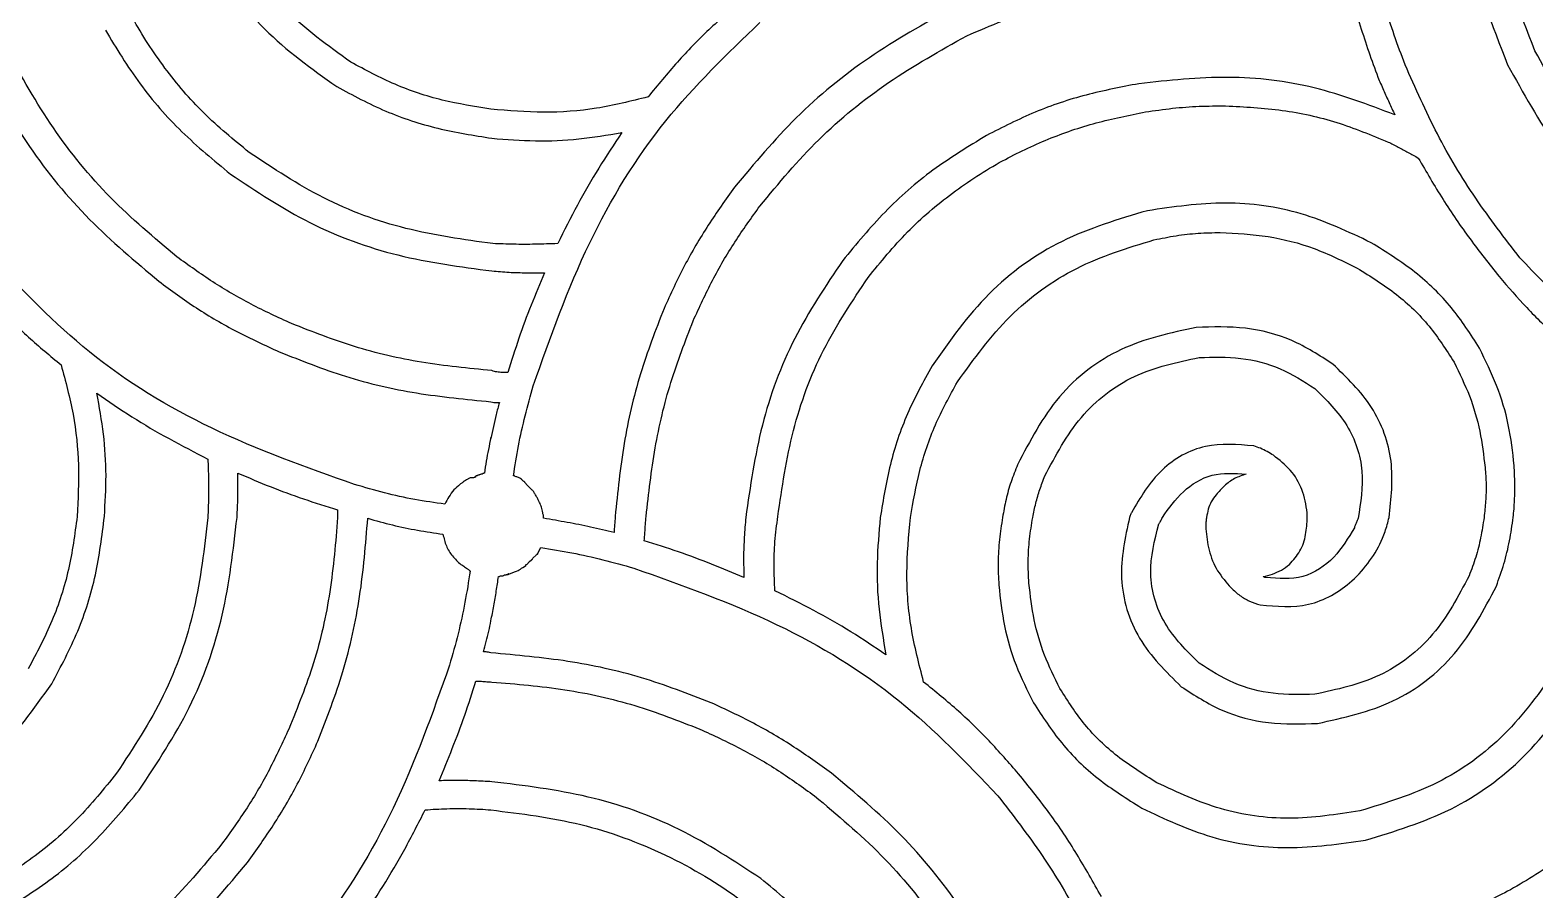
# Model space of a CAD drawing. Extents: x 0 to 371, y 0 to 260.
# Drawn here: x 301.25 to 343.59, y 184.28 to 208.47 of the extents above; entities that cross this region are included whole.
import ezdxf

# ---------------------------------------------------------------- set-up
doc = ezdxf.new("R2010")
doc.units = 0
doc.layers.add('Layer_1', color=7, linetype='CONTINUOUS')

msp = doc.modelspace()

# ---------------------------------------------------------------- linework, layer by layer
at = {"layer": 'Layer_1', "color": 7}
for points in [[(334.885502, 206.334899)], [(334.736145, 202.771808)], [(307.101659, 196.003229)], [(310.753121, 194.733539)], [(314.705864, 193.164642)], [(313.795829, 190.156041)], [(313.293015, 186.57073)]]:
    msp.add_lwpolyline(points, close=True, dxfattribs=at)
for points in [[(314.219057, 196.982497), (314.219057, 197.008852)], [(313.716243, 195.870938), (313.68989, 195.870938), (313.663538, 195.870938), (313.637185, 195.870938)], [(313.769477, 195.897293), (313.795829, 195.897293)], [(313.875416, 195.950519), (313.848534, 195.950519)], [(314.880515, 195.924164), (314.854163, 195.924164)], [(315.383329, 195.527289), (315.251038, 195.659581), (315.171451, 195.738646)], [(309.906666, 194.971251), (309.906666, 194.759894)], [(315.700618, 194.733539), (315.700618, 194.786249)], [(337.185102, 194.759894), (337.185102, 194.892186)], [(315.541974, 193.754271), (315.62156, 193.912918), (315.62156, 193.912918)], [(315.224685, 193.436977), (315.303743, 193.516043), (315.356977, 193.569269)], [(315.409682, 193.621979), (315.489269, 193.701561)], [(314.430935, 193.092813), (314.457288, 193.092813)]]:
    msp.add_lwpolyline(points, dxfattribs=at)
for points, knots in [([(341.629784, 218.466457), (341.45464, 217.203924), (341.105557, 214.687539), (341.481379, 210.9114), (342.38169, 208.608463), (342.820409, 207.486249)], [0, 0, 0, 0, 3.817522, 7.608798, 11.212198, 11.212198, 11.212198, 11.212198]), ([(343.587807, 207.883124), (343.15978, 208.985812), (342.278472, 211.256248), (341.958277, 214.986343), (342.356261, 217.462864), (342.555826, 218.704685)], [0, 0, 0, 0, 3.536436, 7.281531, 11.048228, 11.048228, 11.048228, 11.048228]), ([(310.276659, 207.56583), (309.634298, 208.024859), (308.362418, 208.933739), (306.961778, 210.867533), (306.508647, 212.351506), (306.281557, 213.095209)], [0, 0, 0, 0, 2.359034, 4.670901, 6.993496, 6.993496, 6.993496, 6.993496]), ([(307.419477, 205.025418), (306.980909, 205.382893), (306.110174, 206.092625), (305.017065, 207.380293), (304.149662, 208.717432), (303.504336, 210.083487), (303.04189, 211.433404), (302.855909, 212.364877), (302.762916, 212.830626)], [0, 0, 0, 0, 1.694336, 3.363943, 5.041933, 6.462935, 7.88643, 9.310004, 9.310004, 9.310004, 9.310004]), ([(305.514159, 212.936562), (305.756229, 212.119445), (306.238568, 210.491281), (307.778584, 208.374606), (309.173296, 207.380874), (309.879784, 206.877501)], [0, 0, 0, 0, 2.544261, 5.069616, 7.661989, 7.661989, 7.661989, 7.661989]), ([(339.936874, 207.486249), (339.731104, 208.04073), (339.311591, 209.171171), (338.892924, 210.974899), (338.743152, 212.221066), (338.666662, 212.857497)], [0, 0, 0, 0, 1.773057, 3.614801, 5.537177, 5.537177, 5.537177, 5.537177]), ([(327.606868, 208.306354), (328.277488, 208.593397), (329.652149, 209.181787), (331.89635, 209.6652), (333.446038, 209.750058), (334.231796, 209.793085)], [0, 0, 0, 0, 2.184859, 4.478604, 6.837891, 6.837891, 6.837891, 6.837891]), ([(321.283749, 209.311977), (320.968849, 209.03761), (320.334253, 208.484696), (319.450064, 207.572816), (318.909224, 206.916033), (318.637916, 206.586562)], [0, 0, 0, 0, 1.252638, 2.524357, 3.804463, 3.804463, 3.804463, 3.804463]), ([(338.454784, 209.338332), (338.526684, 209.087288), (338.668907, 208.590702), (338.909358, 207.858896), (339.082978, 207.380449), (339.169477, 207.142084)], [0, 0, 0, 0, 0.78336, 1.549546, 2.31025, 2.31025, 2.31025, 2.31025]), ([(327.18364, 209.073749), (326.396099, 208.634769), (324.832794, 207.763375), (322.760961, 206.065142), (321.631354, 204.715253), (321.071871, 204.046666)], [0, 0, 0, 0, 2.70185, 5.363292, 7.975068, 7.975068, 7.975068, 7.975068]), ([(303.37114, 208.465001), (303.682479, 207.952443), (304.304041, 206.929161), (305.497592, 205.566927), (306.424281, 204.80191), (306.89031, 204.417186)], [0, 0, 0, 0, 1.796895, 3.587358, 5.398689, 5.398689, 5.398689, 5.398689]), ([(315.409682, 198.464061), (315.891453, 199.822876), (316.824093, 202.453345), (318.965513, 205.966937), (320.863164, 207.790187), (321.786034, 208.676874)], [0, 0, 0, 0, 4.320331, 8.363528, 12.191411, 12.191411, 12.191411, 12.191411]), ([(321.786034, 203.517499), (322.318542, 204.157663), (323.392392, 205.448613), (325.374129, 207.05638), (326.859548, 207.887975), (327.606868, 208.306354)], [0, 0, 0, 0, 2.494016, 5.029417, 7.596492, 7.596492, 7.596492, 7.596492]), ([(305.381868, 202.088646), (304.742379, 202.625771), (303.455985, 203.70625), (301.842465, 205.681673), (301.011195, 207.163853), (300.593015, 207.909479)], [0, 0, 0, 0, 2.501839, 5.032693, 7.594724, 7.594724, 7.594724, 7.594724]), ([(348.376659, 202.062291), (347.73717, 202.599416), (346.450776, 203.679895), (344.837256, 205.655318), (344.005986, 207.137498), (343.587807, 207.883124)], [0, 0, 0, 0, 2.501839, 5.032693, 7.594724, 7.594724, 7.594724, 7.594724]), ([(299.8525, 207.512604), (300.291479, 206.725062), (301.162874, 205.161757), (302.861106, 203.089923), (304.210995, 201.960316), (304.879583, 201.400832)], [0, 0, 0, 0, 2.701851, 5.363294, 7.97507, 7.97507, 7.97507, 7.97507]), ([(314.219057, 206.242914), (313.760161, 206.31545), (312.839968, 206.460903), (311.506845, 206.903031), (310.686118, 207.345222), (310.276659, 207.56583)], [0, 0, 0, 0, 1.392508, 2.792301, 4.185936, 4.185936, 4.185936, 4.185936]), ([(343.164579, 202.062291), (342.739167, 202.613134), (341.885016, 203.719128), (340.799555, 205.537855), (340.226219, 206.832754), (339.936874, 207.486249)], [0, 0, 0, 0, 2.086878, 4.190078, 6.332926, 6.332926, 6.332926, 6.332926]), ([(342.820409, 207.486249), (343.259389, 206.698707), (344.130783, 205.135402), (345.829016, 203.063568), (347.178905, 201.933961), (347.847492, 201.374477)], [0, 0, 0, 0, 2.701851, 5.363294, 7.97507, 7.97507, 7.97507, 7.97507]), ([(339.645409, 206.083751), (338.899191, 206.366495), (337.391658, 206.937703), (334.929922, 207.2316), (333.285054, 207.049596), (332.448954, 206.957082)], [0, 0, 0, 0, 2.388238, 4.824796, 7.34369, 7.34369, 7.34369, 7.34369]), ([(339.169477, 207.142084), (339.222026, 207.021075), (339.325694, 206.782349), (339.485673, 206.430148), (339.592411, 206.19868), (339.645409, 206.083751)], [0, 0, 0, 0, 0.395775, 0.780776, 1.160458, 1.160458, 1.160458, 1.160458]), ([(309.879784, 206.877501), (310.332949, 206.63394), (311.240211, 206.146315), (312.718029, 205.665793), (313.73611, 205.503487), (314.245409, 205.422293)], [0, 0, 0, 0, 1.541296, 3.085767, 4.63181, 4.63181, 4.63181, 4.63181]), ([(332.448954, 206.957082), (331.950595, 206.861974), (330.956336, 206.672228), (329.511808, 206.190173), (328.612432, 205.731249), (328.162916, 205.501874)], [0, 0, 0, 0, 1.521204, 3.034896, 4.547432, 4.547432, 4.547432, 4.547432]), ([(318.637916, 206.586562), (318.156776, 206.466566), (317.194748, 206.226635), (315.70278, 206.116059), (314.714085, 206.20059), (314.219057, 206.242914)], [0, 0, 0, 0, 1.485886, 2.970996, 4.460205, 4.460205, 4.460205, 4.460205]), ([(324.828743, 201.506769), (325.186218, 201.945337), (325.895951, 202.816071), (327.183622, 203.909179), (328.520762, 204.776581), (329.886815, 205.421908), (331.23673, 205.884358), (332.168202, 206.070339), (332.633951, 206.163332)], [0, 0, 0, 0, 1.694337, 3.363945, 5.041935, 6.462936, 7.88643, 9.310003, 9.310003, 9.310003, 9.310003]), ([(332.633951, 206.163332), (332.886197, 206.200138), (333.38693, 206.273199), (334.139107, 206.330974), (334.637866, 206.333597), (334.885502, 206.334899)], [0, 0, 0, 0, 0.764627, 1.517858, 2.260628, 2.260628, 2.260628, 2.260628]), ([(334.885502, 206.334899), (335.419082, 206.307024), (336.475106, 206.251857), (338.021601, 205.912545), (338.982776, 205.514615), (339.460412, 205.316872)], [0, 0, 0, 0, 1.601453, 3.169482, 4.718373, 4.718373, 4.718373, 4.718373]), ([(314.245409, 205.422293), (314.652742, 205.390589), (315.467132, 205.327203), (316.692695, 205.379908), (317.496135, 205.514383), (317.896871, 205.581455)], [0, 0, 0, 0, 1.225045, 2.449263, 3.667495, 3.667495, 3.667495, 3.667495]), ([(317.896871, 205.581455), (317.679538, 205.250848), (317.24236, 204.585813), (316.637562, 203.54562), (316.278444, 202.823184), (316.097493, 202.459166)], [0, 0, 0, 0, 1.186836, 2.387386, 3.606692, 3.606692, 3.606692, 3.606692]), ([(328.162916, 205.501874), (327.650319, 205.19053), (326.62694, 204.568942), (325.264463, 203.375473), (324.499344, 202.448745), (324.114579, 201.982709)], [0, 0, 0, 0, 1.797008, 3.587658, 5.399077, 5.399077, 5.399077, 5.399077]), ([(339.460412, 205.316872), (339.55564, 205.271135), (339.746153, 205.179631), (340.024943, 205.02305), (340.212116, 204.919295), (340.306867, 204.866771)], [0, 0, 0, 0, 0.31684, 0.633875, 0.958906, 0.958906, 0.958906, 0.958906]), ([(314.272291, 202.459166), (313.450746, 202.573259), (311.813668, 202.800612), (309.470663, 203.662302), (308.101947, 204.571882), (307.419477, 205.025418)], [0, 0, 0, 0, 2.484452, 4.950721, 7.403418, 7.403418, 7.403418, 7.403418]), ([(340.306867, 204.866771), (340.533994, 204.475759), (340.986628, 203.696521), (341.749425, 202.584247), (342.305512, 201.882785), (342.582707, 201.533124)], [0, 0, 0, 0, 1.356264, 2.702864, 4.041269, 4.041269, 4.041269, 4.041269]), ([(306.89031, 204.417186), (307.618748, 203.931736), (309.081166, 202.957141), (311.597812, 202.041148), (313.358497, 201.808808), (314.245409, 201.691771)], [0, 0, 0, 0, 2.619891, 5.259719, 7.939247, 7.939247, 7.939247, 7.939247]), ([(321.071871, 204.046666), (320.820815, 203.694408), (320.314526, 202.984032), (319.642895, 201.845874), (319.273596, 201.039694), (319.087496, 200.633438)], [0, 0, 0, 0, 1.297443, 2.616471, 3.956386, 3.956386, 3.956386, 3.956386]), ([(319.907598, 200.289789), (320.083482, 200.671684), (320.433375, 201.431404), (321.062557, 202.511691), (321.545745, 203.183439), (321.786034, 203.517499)], [0, 0, 0, 0, 1.260922, 2.508408, 3.742494, 3.742494, 3.742494, 3.742494]), ([(332.687185, 203.385207), (331.868407, 203.142953), (330.237167, 202.660313), (328.113836, 201.125932), (327.126892, 199.726707), (326.628121, 199.019582)], [0, 0, 0, 0, 2.549795, 5.079919, 7.66497, 7.66497, 7.66497, 7.66497]), ([(338.983951, 202.485521), (338.340077, 202.789282), (337.044429, 203.40053), (334.8598, 203.70202), (333.417296, 203.491673), (332.687185, 203.385207)], [0, 0, 0, 0, 2.127628, 4.281359, 6.488658, 6.488658, 6.488658, 6.488658]), ([(316.097493, 202.459166), (315.886872, 202.452141), (315.471619, 202.438292), (314.862872, 202.437563), (314.465274, 202.452107), (314.272291, 202.459166)], [0, 0, 0, 0, 0.632197, 1.246414, 1.825716, 1.825716, 1.825716, 1.825716]), ([(327.342284, 198.569997), (327.805956, 199.211727), (328.721704, 200.479138), (330.649117, 201.885334), (332.130104, 202.33819), (332.872182, 202.565102)], [0, 0, 0, 0, 2.366487, 4.673793, 6.990996, 6.990996, 6.990996, 6.990996]), ([(332.872182, 202.565102), (333.078785, 202.60706), (333.489953, 202.690562), (334.113649, 202.759467), (334.529246, 202.767706), (334.736145, 202.771808)], [0, 0, 0, 0, 0.632271, 1.258299, 1.878931, 1.878931, 1.878931, 1.878931]), ([(334.736145, 202.771808), (335.185935, 202.748355), (336.081075, 202.70168), (337.390182, 202.364191), (338.188488, 201.968779), (338.587076, 201.771352)], [0, 0, 0, 0, 1.349243, 2.685164, 4.01731, 4.01731, 4.01731, 4.01731]), ([(342.026659, 199.522394), (341.777869, 199.910739), (341.271426, 200.701264), (340.228194, 201.705201), (339.403955, 202.222117), (338.983951, 202.485521)], [0, 0, 0, 0, 1.380369, 2.809918, 4.295238, 4.295238, 4.295238, 4.295238]), ([(310.382599, 195.685936), (309.022098, 196.167967), (306.38841, 197.101095), (302.869435, 199.236625), (301.052054, 201.138841), (300.169788, 202.062291)], [0, 0, 0, 0, 4.325799, 8.373984, 12.193381, 12.193381, 12.193381, 12.193381]), ([(308.610102, 200.210207), (308.228165, 200.386097), (307.468333, 200.736016), (306.387832, 201.365131), (305.715971, 201.848351), (305.381868, 202.088646)], [0, 0, 0, 0, 1.261045, 2.508749, 3.742947, 3.742947, 3.742947, 3.742947]), ([(324.114579, 201.982709), (323.635854, 201.269254), (322.672678, 199.833807), (321.76064, 197.362828), (321.513537, 195.631396), (321.389159, 194.759894)], [0, 0, 0, 0, 2.571407, 5.173575, 7.810765, 7.810765, 7.810765, 7.810765]), ([(353.37739, 195.685936), (352.01689, 196.167967), (349.383201, 197.101095), (345.864226, 199.236625), (344.046845, 201.138841), (343.164579, 202.062291)], [0, 0, 0, 0, 4.325799, 8.373984, 12.193381, 12.193381, 12.193381, 12.193381]), ([(299.587916, 201.533124), (299.842433, 201.23792), (300.354657, 200.643813), (301.206702, 199.815036), (301.818703, 199.304033), (302.12781, 199.045938)], [0, 0, 0, 0, 1.168936, 2.352525, 3.560392, 3.560392, 3.560392, 3.560392]), ([(314.245409, 201.691771), (314.406704, 201.677529), (314.732818, 201.648734), (315.227566, 201.639453), (315.560232, 201.639192), (315.727499, 201.639061)], [0, 0, 0, 0, 0.485625, 0.981864, 1.483706, 1.483706, 1.483706, 1.483706]), ([(315.727499, 201.639061), (315.59856, 201.336973), (315.339506, 200.730043), (314.99426, 199.794409), (314.795638, 199.156255), (314.695519, 198.83458)], [0, 0, 0, 0, 0.985276, 1.979537, 2.990116, 2.990116, 2.990116, 2.990116]), ([(322.288848, 194.786249), (322.407986, 195.596124), (322.644612, 197.204674), (323.489193, 199.504295), (324.383654, 200.841412), (324.828743, 201.506769)], [0, 0, 0, 0, 2.452598, 4.871277, 7.266896, 7.266896, 7.266896, 7.266896]), ([(338.587076, 201.771352), (338.964906, 201.535975), (339.70536, 201.074695), (340.640971, 200.178501), (341.091727, 199.471694), (341.312496, 199.125519)], [0, 0, 0, 0, 1.333713, 2.613748, 3.842469, 3.842469, 3.842469, 3.842469]), ([(342.582707, 201.533124), (342.837224, 201.23792), (343.349448, 200.643813), (344.201493, 199.815036), (344.813494, 199.304033), (345.122601, 199.045938)], [0, 0, 0, 0, 1.168936, 2.352525, 3.560392, 3.560392, 3.560392, 3.560392]), ([(304.879583, 201.400832), (305.226465, 201.144228), (305.925957, 200.626782), (307.064878, 199.969998), (307.864496, 199.601471), (308.265932, 199.416457)], [0, 0, 0, 0, 1.293674, 2.608715, 3.934503, 3.934503, 3.934503, 3.934503]), ([(319.087496, 200.633438), (318.851924, 200.025209), (318.374213, 198.791801), (317.924799, 196.823764), (317.783514, 195.471783), (317.711874, 194.786249)], [0, 0, 0, 0, 1.954953, 3.964391, 6.031376, 6.031376, 6.031376, 6.031376]), ([(318.584682, 194.786249), (318.656399, 195.430371), (318.798113, 196.70317), (319.236782, 198.553217), (319.686191, 199.716621), (319.907598, 200.289789)], [0, 0, 0, 0, 1.943386, 3.84017, 5.682105, 5.682105, 5.682105, 5.682105]), ([(314.245409, 198.887291), (313.584026, 198.951939), (312.278261, 199.079573), (310.381511, 199.517071), (309.194224, 199.981646), (308.610102, 200.210207)], [0, 0, 0, 0, 1.992575, 3.933927, 5.81399, 5.81399, 5.81399, 5.81399]), ([(334.062807, 200.104271), (333.338563, 199.947828), (331.898013, 199.636656), (330.066529, 198.23356), (329.382743, 196.912097), (329.035723, 196.241457)], [0, 0, 0, 0, 2.205182, 4.386198, 6.633616, 6.633616, 6.633616, 6.633616]), ([(337.899265, 199.072293), (337.525504, 199.314329), (336.773626, 199.801224), (335.435893, 200.143127), (334.524714, 200.117342), (334.062807, 200.104271)], [0, 0, 0, 0, 1.329611, 2.674722, 4.057669, 4.057669, 4.057669, 4.057669]), ([(308.265932, 199.416457), (308.880925, 199.171788), (310.13344, 198.673486), (312.138907, 198.212221), (313.520327, 198.080556), (314.219057, 198.013959)], [0, 0, 0, 0, 1.983662, 4.039989, 6.144625, 6.144625, 6.144625, 6.144625]), ([(343.005935, 196.215102), (342.962178, 196.598969), (342.874843, 197.365138), (342.537429, 198.480609), (342.197394, 199.174156), (342.026659, 199.522394)], [0, 0, 0, 0, 1.157469, 2.310221, 3.472748, 3.472748, 3.472748, 3.472748]), ([(302.12781, 199.045938), (302.251328, 198.586386), (302.499693, 197.662338), (302.651392, 196.226166), (302.602048, 195.266038), (302.57739, 194.786249)], [0, 0, 0, 0, 1.42627, 2.867883, 4.307844, 4.307844, 4.307844, 4.307844]), ([(326.628121, 199.019582), (326.384774, 198.577614), (325.898772, 197.694935), (325.41552, 196.252867), (325.253889, 195.258214), (325.172913, 194.759894)], [0, 0, 0, 0, 1.511541, 3.018784, 4.532059, 4.532059, 4.532059, 4.532059]), ([(329.803121, 195.924164), (330.10609, 196.500257), (330.704002, 197.637178), (332.274461, 198.859664), (333.51888, 199.12491), (334.142393, 199.257811)], [0, 0, 0, 0, 1.939308, 3.827233, 5.723084, 5.723084, 5.723084, 5.723084]), ([(334.142393, 199.257811), (334.534254, 199.267244), (335.306912, 199.285843), (336.440047, 198.996708), (337.079011, 198.587684), (337.396451, 198.384479)], [0, 0, 0, 0, 1.173203, 2.313282, 3.438883, 3.438883, 3.438883, 3.438883]), ([(339.486765, 194.759894), (339.54509, 195.286951), (339.662856, 196.351159), (339.087267, 197.935734), (338.297982, 198.690841), (337.899265, 199.072293)], [0, 0, 0, 0, 1.577528, 3.185267, 4.826555, 4.826555, 4.826555, 4.826555]), ([(341.312496, 199.125519), (341.465717, 198.812536), (341.770609, 198.189738), (342.064228, 197.188418), (342.145318, 196.503884), (342.185832, 196.161876)], [0, 0, 0, 0, 1.044262, 2.077956, 3.110088, 3.110088, 3.110088, 3.110088]), ([(314.695519, 198.83458), (314.642953, 198.834726), (314.539557, 198.835013), (314.386977, 198.843773), (314.291789, 198.873033), (314.245409, 198.887291)], [0, 0, 0, 0, 0.157864, 0.310516, 0.455576, 0.455576, 0.455576, 0.455576]), ([(326.019368, 194.759894), (326.09735, 195.201252), (326.253926, 196.087418), (326.687103, 197.377896), (327.123563, 198.172034), (327.342284, 198.569997)], [0, 0, 0, 0, 1.343764, 2.698035, 4.058416, 4.058416, 4.058416, 4.058416]), ([(303.344788, 194.786249), (303.367687, 195.169899), (303.413745, 195.941567), (303.339009, 197.104215), (303.201622, 197.869458), (303.13291, 198.252188)], [0, 0, 0, 0, 1.152281, 2.317682, 3.483737, 3.483737, 3.483737, 3.483737]), ([(303.13291, 198.252188), (303.458838, 198.02722), (304.117485, 197.572599), (305.164611, 196.961404), (305.889596, 196.588273), (306.255204, 196.400104)], [0, 0, 0, 0, 1.187758, 2.400256, 3.633778, 3.633778, 3.633778, 3.633778]), ([(314.854163, 195.924164), (314.896452, 196.20707), (314.981526, 196.776201), (315.178619, 197.621673), (315.332412, 198.182357), (315.409682, 198.464061)], [0, 0, 0, 0, 0.857836, 1.725739, 2.602111, 2.602111, 2.602111, 2.602111]), ([(337.396451, 198.384479), (337.724964, 198.059727), (338.37775, 197.414416), (338.832577, 196.066131), (338.686297, 195.174482), (338.613957, 194.733539)], [0, 0, 0, 0, 1.374337, 2.730932, 4.058144, 4.058144, 4.058144, 4.058144]), ([(314.219057, 198.013959), (314.245365, 198.006852), (314.297389, 197.992798), (314.377825, 197.987751), (314.430834, 197.987653), (314.457288, 197.987604)], [0, 0, 0, 0, 0.08155, 0.161267, 0.240676, 0.240676, 0.240676, 0.240676]), ([(314.457288, 197.987604), (314.425538, 197.875601), (314.362948, 197.654799), (314.292829, 197.317454), (314.243786, 197.094779), (314.219057, 196.982497)], [0, 0, 0, 0, 0.34913, 0.688271, 1.033216, 1.033216, 1.033216, 1.033216]), ([(314.219057, 197.008852), (314.194447, 196.896626), (314.145799, 196.674776), (314.086547, 196.33898), (314.051638, 196.11567), (314.03406, 196.003229)], [0, 0, 0, 0, 0.344646, 0.681296, 1.02272, 1.02272, 1.02272, 1.02272]), ([(335.676659, 196.770624), (335.218656, 196.810769), (334.291426, 196.892044), (332.977667, 196.153162), (332.488878, 195.32092), (332.237076, 194.892186)], [0, 0, 0, 0, 1.356337, 2.745907, 4.222353, 4.222353, 4.222353, 4.222353]), ([(336.232707, 196.506041), (336.175429, 196.541635), (336.058026, 196.614592), (335.872318, 196.705081), (335.74091, 196.749101), (335.676659, 196.770624)], [0, 0, 0, 0, 0.202268, 0.414583, 0.617713, 0.617713, 0.617713, 0.617713]), ([(337.185102, 194.892186), (337.147845, 195.112172), (337.074814, 195.543403), (336.732544, 196.112957), (336.398482, 196.375672), (336.232707, 196.506041)], [0, 0, 0, 0, 0.665502, 1.304558, 1.934071, 1.934071, 1.934071, 1.934071]), ([(306.255204, 196.400104), (306.262268, 196.217232), (306.276315, 195.853555), (306.276315, 195.306443), (306.262268, 194.942766), (306.255204, 194.759894)], [0, 0, 0, 0, 0.548995, 1.091782, 1.640777, 1.640777, 1.640777, 1.640777]), ([(329.035723, 196.241457), (328.970471, 196.08125), (328.840431, 195.761973), (328.70303, 195.264366), (328.6426, 194.927639), (328.612496, 194.759894)], [0, 0, 0, 0, 0.518626, 1.033568, 1.544745, 1.544745, 1.544745, 1.544745]), ([(333.110412, 194.759894), (333.28918, 195.014004), (333.647337, 195.523106), (334.497854, 196.04406), (335.140009, 195.999465), (335.46531, 195.976874)], [0, 0, 0, 0, 0.929904, 1.863036, 2.821041, 2.821041, 2.821041, 2.821041]), ([(342.185832, 196.161876), (342.198285, 196.00358), (342.223017, 195.689187), (342.206724, 195.220225), (342.174761, 194.912241), (342.158951, 194.759894)], [0, 0, 0, 0, 0.476032, 0.945452, 1.404949, 1.404949, 1.404949, 1.404949]), ([(342.979582, 194.759894), (342.993767, 194.918849), (343.022271, 195.23827), (343.026769, 195.724383), (343.012936, 196.050198), (343.005935, 196.215102)], [0, 0, 0, 0, 0.478603, 0.961761, 1.456911, 1.456911, 1.456911, 1.456911]), ([(307.075307, 194.759894), (307.082429, 194.894749), (307.096874, 195.168236), (307.101457, 195.582898), (307.101592, 195.862467), (307.101659, 196.003229)], [0, 0, 0, 0, 0.405088, 0.821518, 1.243819, 1.243819, 1.243819, 1.243819]), ([(307.101659, 196.003229), (307.403791, 195.874286), (308.010844, 195.61521), (308.946673, 195.270017), (309.584948, 195.071375), (309.906666, 194.971251)], [0, 0, 0, 0, 0.985402, 1.9799, 2.990608, 2.990608, 2.990608, 2.990608]), ([(312.922493, 195.130414), (312.639706, 195.171084), (312.070927, 195.252884), (311.222419, 195.439086), (310.663909, 195.60325), (310.382599, 195.685936)], [0, 0, 0, 0, 0.856908, 1.723535, 2.603017, 2.603017, 2.603017, 2.603017]), ([(313.346249, 195.685936), (313.287629, 195.636278), (313.168635, 195.535476), (313.033579, 195.340634), (312.959635, 195.200701), (312.922493, 195.130414)], [0, 0, 0, 0, 0.229596, 0.466061, 0.704707, 0.704707, 0.704707, 0.704707]), ([(313.637185, 195.870938), (313.612709, 195.86088), (313.566037, 195.841703), (313.50907, 195.798055), (313.455988, 195.771026), (313.418156, 195.736399), (313.379956, 195.714247), (313.35709, 195.695041), (313.346249, 195.685936)], [0, 0, 0, 0, 0.079, 0.150637, 0.214084, 0.256494, 0.303533, 0.345943, 0.345943, 0.345943, 0.345943]), ([(313.795829, 195.897293), (313.786796, 195.895554), (313.76805, 195.891946), (313.744023, 195.876285), (313.725276, 195.872676), (313.716243, 195.870938)], [0, 0, 0, 0, 0.02738, 0.056815, 0.084195, 0.084195, 0.084195, 0.084195]), ([(313.848534, 195.950519), (313.842301, 195.944069), (313.832549, 195.933978), (313.815254, 195.921925), (313.790922, 195.930508), (313.793347, 195.903945), (313.778729, 195.898508), (313.771734, 195.897589), (313.769477, 195.897293)], [0, 0, 0, 0, 0.026975, 0.0422, 0.061767, 0.0817, 0.096219, 0.103137, 0.103137, 0.103137, 0.103137]), ([(314.03406, 196.003229), (314.025026, 196.001491), (314.006281, 195.997882), (313.982253, 195.98222), (313.954518, 195.976886), (313.926853, 195.971545), (313.903036, 195.955847), (313.884407, 195.952254), (313.875416, 195.950519)], [0, 0, 0, 0, 0.02738, 0.056815, 0.084195, 0.111442, 0.140648, 0.167894, 0.167894, 0.167894, 0.167894]), ([(315.171451, 195.738646), (315.169646, 195.745827), (315.1658, 195.761126), (315.14079, 195.772842), (315.116915, 195.792646), (315.09084, 195.819985), (315.055834, 195.847293), (315.013908, 195.871543), (314.969407, 195.89054), (314.923846, 195.904421), (314.895726, 195.917233), (314.880515, 195.924164)], [0, 0, 0, 0, 0.021163, 0.045089, 0.077239, 0.11532, 0.157813, 0.210064, 0.26015, 0.302653, 0.352738, 0.352738, 0.352738, 0.352738]), ([(329.458951, 194.759894), (329.487273, 194.892183), (329.54393, 195.156825), (329.654342, 195.547519), (329.753607, 195.798816), (329.803121, 195.924164)], [0, 0, 0, 0, 0.405852, 0.811898, 1.216006, 1.216006, 1.216006, 1.216006]), ([(335.46531, 195.976874), (335.354142, 195.940074), (335.131699, 195.866439), (334.847764, 195.655141), (334.69447, 195.481332), (334.618326, 195.394997)], [0, 0, 0, 0, 0.349449, 0.699236, 1.044465, 1.044465, 1.044465, 1.044465]), ([(315.700618, 194.786249), (315.698721, 194.797464), (315.694524, 194.822269), (315.680327, 194.856158), (315.667812, 194.93209), (315.642871, 195.041967), (315.589742, 195.184668), (315.52941, 195.287906), (315.489533, 195.365584), (315.467803, 195.412685), (315.433941, 195.440866), (315.430641, 195.477306), (315.407785, 195.501983), (315.391771, 195.518553), (315.383329, 195.527289)], [0, 0, 0, 0, 0.034037, 0.075285, 0.109322, 0.264269, 0.413077, 0.563837, 0.62215, 0.675316, 0.718667, 0.746298, 0.779244, 0.815976, 0.815976, 0.815976, 0.815976]), ([(334.618326, 195.394997), (334.570864, 195.332181), (334.477313, 195.208366), (334.389884, 194.989428), (334.365878, 194.836968), (334.353742, 194.759894)], [0, 0, 0, 0, 0.235411, 0.464016, 0.697737, 0.697737, 0.697737, 0.697737]), ([(302.57739, 194.786249), (302.510472, 194.285666), (302.376657, 193.284668), (301.911463, 191.834913), (301.438101, 190.944671), (301.201769, 190.500206)], [0, 0, 0, 0, 1.513325, 3.026144, 4.534516, 4.534516, 4.534516, 4.534516]), ([(301.863227, 190.07646), (302.122429, 190.564558), (302.640832, 191.540752), (303.139666, 193.135755), (303.2763, 194.235171), (303.344788, 194.786249)], [0, 0, 0, 0, 1.655746, 3.311481, 4.975488, 4.975488, 4.975488, 4.975488]), ([(306.255204, 194.759894), (306.155399, 193.895126), (305.956919, 192.175394), (305.097483, 189.709388), (304.156908, 188.276034), (303.688958, 187.562918)], [0, 0, 0, 0, 2.60739, 5.185224, 7.737562, 7.737562, 7.737562, 7.737562]), ([(304.323535, 187.086977), (304.824935, 187.845923), (305.832724, 189.371366), (306.762301, 191.999259), (306.970519, 193.835693), (307.075307, 194.759894)], [0, 0, 0, 0, 2.722229, 5.471545, 8.256934, 8.256934, 8.256934, 8.256934]), ([(309.906666, 194.759894), (309.848767, 194.061328), (309.734305, 192.680299), (309.288625, 190.670466), (308.78045, 189.421196), (308.530515, 188.806769)], [0, 0, 0, 0, 2.101917, 4.155385, 6.142815, 6.142815, 6.142815, 6.142815]), ([(309.350618, 188.462604), (309.602248, 189.112713), (310.11399, 190.434842), (310.575765, 192.547679), (310.693568, 193.999565), (310.753121, 194.733539)], [0, 0, 0, 0, 2.089227, 4.248873, 6.456838, 6.456838, 6.456838, 6.456838]), ([(310.753121, 194.733539), (310.984286, 194.668094), (311.447238, 194.537027), (312.155733, 194.395005), (312.631723, 194.320634), (312.869788, 194.283438)], [0, 0, 0, 0, 0.720513, 1.442967, 2.165843, 2.165843, 2.165843, 2.165843]), ([(317.684993, 194.336664), (317.464757, 194.387765), (317.025479, 194.489689), (316.363747, 194.62212), (315.921306, 194.696459), (315.700618, 194.733539)], [0, 0, 0, 0, 0.678238, 1.352795, 2.024117, 2.024117, 2.024117, 2.024117]), ([(317.711874, 194.786249), (317.710278, 194.735588), (317.707143, 194.636103), (317.689724, 194.48681), (317.686589, 194.387325), (317.684993, 194.336664)], [0, 0, 0, 0, 0.151997, 0.298481, 0.450478, 0.450478, 0.450478, 0.450478]), ([(318.531977, 194.099986), (318.539078, 194.176831), (318.55309, 194.328455), (318.563467, 194.557732), (318.577545, 194.709379), (318.584682, 194.786249)], [0, 0, 0, 0, 0.231487, 0.456755, 0.688326, 0.688326, 0.688326, 0.688326]), ([(321.389159, 194.759894), (321.373339, 194.574462), (321.341569, 194.202078), (321.320348, 193.636879), (321.331049, 193.257874), (321.336454, 193.066458)], [0, 0, 0, 0, 0.558295, 1.121167, 1.695522, 1.695522, 1.695522, 1.695522]), ([(322.209791, 192.695938), (322.1974, 192.925494), (322.172511, 193.386567), (322.199766, 194.085931), (322.258935, 194.551082), (322.288848, 194.786249)], [0, 0, 0, 0, 0.689434, 1.384758, 2.095756, 2.095756, 2.095756, 2.095756]), ([(325.172913, 194.759894), (325.134138, 194.332466), (325.056294, 193.474359), (325.109515, 192.176459), (325.257509, 191.323733), (325.331557, 190.897081)], [0, 0, 0, 0, 1.28672, 2.583227, 3.881496, 3.881496, 3.881496, 3.881496]), ([(326.38989, 190.129686), (326.261112, 190.630785), (326.002909, 191.635506), (325.876508, 193.199897), (325.971649, 194.238814), (326.019368, 194.759894)], [0, 0, 0, 0, 1.550462, 3.108725, 4.676749, 4.676749, 4.676749, 4.676749]), ([(328.612496, 194.759894), (328.580803, 194.55252), (328.516764, 194.1335), (328.474581, 193.495781), (328.495904, 193.068209), (328.506557, 192.854584)], [0, 0, 0, 0, 0.629262, 1.271491, 1.912749, 1.912749, 1.912749, 1.912749]), ([(329.353541, 192.907811), (329.342728, 193.116839), (329.321289, 193.531286), (329.364048, 194.151247), (329.427335, 194.557128), (329.458951, 194.759894)], [0, 0, 0, 0, 0.62747, 1.244105, 1.859682, 1.859682, 1.859682, 1.859682]), ([(332.184371, 194.759894), (332.060232, 194.189883), (331.81016, 193.041618), (332.353484, 191.259492), (333.207553, 190.421359), (333.639579, 189.997394)], [0, 0, 0, 0, 1.731203, 3.487438, 5.285215, 5.285215, 5.285215, 5.285215]), ([(332.237076, 194.892186), (332.22984, 194.881056), (332.213801, 194.856384), (332.204961, 194.808777), (332.191556, 194.776953), (332.184371, 194.759894)], [0, 0, 0, 0, 0.039475, 0.087503, 0.142996, 0.142996, 0.142996, 0.142996]), ([(333.004473, 194.574376), (333.020453, 194.59373), (333.052163, 194.632138), (333.081813, 194.697743), (333.101247, 194.739976), (333.110412, 194.759894)], [0, 0, 0, 0, 0.074948, 0.14873, 0.214587, 0.214587, 0.214587, 0.214587]), ([(334.353742, 194.759894), (334.346632, 194.72471), (334.332499, 194.654777), (334.32755, 194.548058), (334.327443, 194.477378), (334.32739, 194.442084)], [0, 0, 0, 0, 0.107533, 0.213734, 0.319652, 0.319652, 0.319652, 0.319652]), ([(335.862185, 192.299063), (336.322243, 192.258071), (337.253632, 192.175082), (338.534941, 192.927338), (339.150538, 193.779276), (339.375686, 194.363545), (339.435333, 194.558669), (339.469356, 194.691782), (339.486765, 194.759894)], [0, 0, 0, 0, 1.356337, 2.745907, 4.222353, 4.421866, 4.623133, 4.834029, 4.834029, 4.834029, 4.834029]), ([(336.682287, 193.436977), (336.790346, 193.556985), (337.008225, 193.798957), (337.157345, 194.274037), (337.175856, 194.598056), (337.185102, 194.759894)], [0, 0, 0, 0, 0.479683, 0.967183, 1.45365, 1.45365, 1.45365, 1.45365]), ([(338.613957, 194.733539), (338.603155, 194.704667), (338.580655, 194.644527), (338.54132, 194.557967), (338.51882, 194.497828), (338.508018, 194.468956)], [0, 0, 0, 0, 0.092457, 0.192584, 0.285041, 0.285041, 0.285041, 0.285041]), ([(342.158951, 194.759894), (342.129102, 194.568624), (342.070147, 194.190835), (341.934167, 193.639644), (341.801298, 193.291157), (341.735723, 193.119168)], [0, 0, 0, 0, 0.580688, 1.146953, 1.698751, 1.698751, 1.698751, 1.698751]), ([(342.503121, 192.828229), (342.577374, 193.035145), (342.726761, 193.451433), (342.884217, 194.098871), (342.947779, 194.539447), (342.979582, 194.759894)], [0, 0, 0, 0, 0.6592, 1.326229, 1.994227, 1.994227, 1.994227, 1.994227]), ([(334.142393, 190.658852), (333.787746, 191.008821), (333.084762, 191.702531), (332.652091, 193.176984), (332.888237, 194.113434), (333.004473, 194.574376)], [0, 0, 0, 0, 1.479954, 2.933572, 4.342665, 4.342665, 4.342665, 4.342665]), ([(334.32739, 194.442084), (334.350581, 194.237622), (334.397132, 193.827199), (334.632972, 193.242193), (334.906078, 192.93066), (335.042082, 192.775519)], [0, 0, 0, 0, 0.61616, 1.236834, 1.852543, 1.852543, 1.852543, 1.852543]), ([(338.508018, 194.468956), (338.33591, 194.177902), (337.98975, 193.592506), (337.076519, 192.983374), (336.374633, 193.038613), (336.020829, 193.066458)], [0, 0, 0, 0, 1.011102, 2.033624, 3.072954, 3.072954, 3.072954, 3.072954]), ([(312.869788, 194.283438), (312.895724, 194.17297), (312.947057, 193.954329), (313.125428, 193.662522), (313.28998, 193.512369), (313.372602, 193.436977)], [0, 0, 0, 0, 0.338897, 0.670754, 1.005417, 1.005417, 1.005417, 1.005417]), ([(315.62156, 193.912918), (315.913058, 193.865158), (316.498666, 193.76921), (317.373921, 193.578335), (317.950798, 193.413815), (318.241041, 193.331041)], [0, 0, 0, 0, 0.886089, 1.780118, 2.685403, 2.685403, 2.685403, 2.685403]), ([(321.336454, 193.066458), (321.033627, 193.193588), (320.424704, 193.44922), (319.491371, 193.800775), (318.853188, 193.999808), (318.531977, 194.099986)], [0, 0, 0, 0, 0.985284, 1.981199, 2.990435, 2.990435, 2.990435, 2.990435]), ([(315.356977, 193.569269), (315.364127, 193.57107), (315.37936, 193.574906), (315.390649, 193.600049), (315.40274, 193.61398), (315.409682, 193.621979)], [0, 0, 0, 0, 0.021038, 0.044821, 0.07689, 0.07689, 0.07689, 0.07689]), ([(315.489269, 193.701561), (315.497267, 193.708503), (315.511198, 193.720594), (315.536338, 193.731887), (315.540173, 193.747121), (315.541974, 193.754271)], [0, 0, 0, 0, 0.032068, 0.055851, 0.07689, 0.07689, 0.07689, 0.07689]), ([(313.637185, 193.251459), (313.589251, 192.957715), (313.492649, 192.365741), (313.303096, 191.481387), (313.13772, 190.898127), (313.054784, 190.605626)], [0, 0, 0, 0, 0.892845, 1.799324, 2.711236, 2.711236, 2.711236, 2.711236]), ([(313.372602, 193.436977), (313.390558, 193.426352), (313.427424, 193.404539), (313.476104, 193.362886), (313.523958, 193.33831), (313.556578, 193.310766), (313.583583, 193.297529), (313.611191, 193.287479), (313.611454, 193.268723), (313.61834, 193.255082), (313.630298, 193.252783), (313.637185, 193.251459)], [0, 0, 0, 0, 0.062523, 0.128365, 0.190888, 0.223827, 0.253675, 0.286614, 0.293646, 0.308266, 0.32812, 0.32812, 0.32812, 0.32812]), ([(314.007708, 190.976146), (314.034079, 191.073103), (314.086694, 191.266551), (314.160562, 191.556979), (314.22862, 191.892526), (314.297217, 192.26949), (314.371791, 192.683342), (314.411434, 192.957802), (314.430935, 193.092813)], [0, 0, 0, 0, 0.301445, 0.601444, 0.898796, 1.32832, 1.75098, 2.160184, 2.160184, 2.160184, 2.160184]), ([(314.457288, 193.092813), (314.468101, 193.099768), (314.490195, 193.113981), (314.527144, 193.120712), (314.565025, 193.113027), (314.586523, 193.140363), (314.615703, 193.146202), (314.640054, 193.144262), (314.661153, 193.150898), (314.678126, 193.158119), (314.696627, 193.156873), (314.700703, 193.169273), (314.708394, 193.171845), (314.726595, 193.173666), (314.717785, 193.171188), (314.712856, 193.169035), (314.650102, 193.130169), (314.932731, 193.243397), (315.039639, 193.295061), (315.145445, 193.37211), (315.198333, 193.410622)], [0, 0, 0, 0, 0.038178, 0.078013, 0.111372, 0.143719, 0.170955, 0.197354, 0.216693, 0.23578, 0.254929, 0.261735, 0.269882, 0.283372, 0.285961, 0.292487, 0.301226, 0.489533, 0.672517, 0.855392, 0.855392, 0.855392, 0.855392]), ([(314.705864, 193.164642), (314.704928, 193.164376), (314.703061, 193.163845), (314.700479, 193.16275), (314.696699, 193.162524), (314.696646, 193.15757), (314.69548, 193.153417), (314.695384, 193.141114), (314.696157, 193.155569), (314.700527, 193.160475), (314.704121, 193.163281), (314.705864, 193.164642)], [0, 0, 0, 0, 0.002897, 0.00578, 0.008675, 0.01264, 0.017472, 0.024899, 0.033797, 0.04068, 0.047153, 0.047153, 0.047153, 0.047153]), ([(315.198333, 193.410622), (315.199583, 193.417545), (315.201741, 193.429501), (315.215382, 193.436067), (315.222409, 193.436755), (315.224685, 193.436977)], [0, 0, 0, 0, 0.019808, 0.034208, 0.041106, 0.041106, 0.041106, 0.041106]), ([(318.241041, 193.331041), (319.601987, 192.848864), (322.239124, 191.914537), (325.766588, 189.769155), (327.591978, 187.858195), (328.480204, 186.928331)], [0, 0, 0, 0, 4.327035, 8.384601, 12.230285, 12.230285, 12.230285, 12.230285]), ([(335.941242, 193.092813), (336.029508, 193.114125), (336.206976, 193.156976), (336.461632, 193.26822), (336.60849, 193.380537), (336.682287, 193.436977)], [0, 0, 0, 0, 0.272259, 0.547406, 0.82533, 0.82533, 0.82533, 0.82533]), ([(336.020829, 193.066458), (336.011795, 193.068196), (335.993049, 193.071805), (335.969022, 193.087466), (335.950276, 193.091074), (335.941242, 193.092813)], [0, 0, 0, 0, 0.02738, 0.056815, 0.084195, 0.084195, 0.084195, 0.084195]), ([(341.735723, 193.119168), (341.432754, 192.543075), (340.834842, 191.406154), (339.264383, 190.183667), (338.019964, 189.918422), (337.396451, 189.785521)], [0, 0, 0, 0, 1.939308, 3.827233, 5.723084, 5.723084, 5.723084, 5.723084]), ([(325.331557, 190.897081), (325.005326, 191.115023), (324.344959, 191.556188), (323.301479, 192.155453), (322.575586, 192.514836), (322.209791, 192.695938)], [0, 0, 0, 0, 1.176781, 2.382078, 3.606441, 3.606441, 3.606441, 3.606441]), ([(328.506557, 192.854584), (328.548653, 192.47092), (328.632644, 191.705435), (328.960082, 190.585345), (329.309759, 189.894936), (329.485833, 189.547293)], [0, 0, 0, 0, 1.156642, 2.307722, 3.475186, 3.475186, 3.475186, 3.475186]), ([(330.226348, 189.944168), (330.073203, 190.255172), (329.768514, 190.873925), (329.472986, 191.875017), (329.393557, 192.561804), (329.353541, 192.907811)], [0, 0, 0, 0, 1.038855, 2.066837, 3.110585, 3.110585, 3.110585, 3.110585]), ([(335.042082, 192.775519), (335.122279, 192.701962), (335.279833, 192.557451), (335.558084, 192.39274), (335.760345, 192.330434), (335.862185, 192.299063)], [0, 0, 0, 0, 0.326004, 0.640466, 0.959372, 0.959372, 0.959372, 0.959372]), ([(337.476037, 188.965416), (338.200541, 189.123822), (339.642241, 189.439035), (341.466984, 190.846315), (342.155002, 192.162351), (342.503121, 192.828229)], [0, 0, 0, 0, 2.206856, 4.391448, 6.628866, 6.628866, 6.628866, 6.628866]), ([(314.219057, 190.949791), (314.195087, 190.956863), (314.149695, 190.970256), (314.078251, 190.97627), (314.031845, 190.976189), (314.007708, 190.976146)], [0, 0, 0, 0, 0.074781, 0.141612, 0.214051, 0.214051, 0.214051, 0.214051]), ([(320.410413, 189.547293), (319.765186, 189.797025), (318.458131, 190.302916), (316.371498, 190.756704), (314.942107, 190.884929), (314.219057, 190.949791)], [0, 0, 0, 0, 2.073356, 4.200064, 6.37708, 6.37708, 6.37708, 6.37708]), ([(313.054784, 190.605626), (312.572753, 189.245126), (311.639626, 186.611437), (309.504097, 183.09246), (307.601881, 181.275079), (306.678432, 180.392813)], [0, 0, 0, 0, 4.325799, 8.373985, 12.193381, 12.193381, 12.193381, 12.193381]), ([(337.396451, 189.785521), (337.00459, 189.776088), (336.231932, 189.757488), (335.098797, 190.046624), (334.459833, 190.455647), (334.142393, 190.658852)], [0, 0, 0, 0, 1.173203, 2.313282, 3.438883, 3.438883, 3.438883, 3.438883]), ([(344.19656, 190.500206), (343.737483, 189.857803), (342.828476, 188.585798), (340.894535, 187.184957), (339.410413, 186.731719), (338.666662, 186.504585)], [0, 0, 0, 0, 2.359223, 4.671439, 6.994206, 6.994206, 6.994206, 6.994206]), ([(312.763849, 187.351561), (312.887516, 187.654192), (313.136805, 188.264236), (313.492252, 189.195647), (313.694098, 189.834206), (313.795829, 190.156041)], [0, 0, 0, 0, 0.98081, 1.97712, 2.98951, 2.98951, 2.98951, 2.98951]), ([(313.795829, 190.156041), (313.848446, 190.154465), (313.951831, 190.151368), (314.101205, 190.135074), (314.198682, 190.131432), (314.245409, 190.129686)], [0, 0, 0, 0, 0.157863, 0.310181, 0.450424, 0.450424, 0.450424, 0.450424]), ([(314.245409, 190.129686), (314.932936, 190.072093), (316.289276, 189.958475), (318.259438, 189.522296), (319.489045, 189.042488), (320.093124, 188.806769)], [0, 0, 0, 0, 2.068679, 4.08105, 6.024423, 6.024423, 6.024423, 6.024423]), ([(329.11531, 187.483852), (328.842769, 187.798562), (328.293586, 188.432716), (327.386666, 189.322811), (326.724014, 189.859217), (326.38989, 190.129686)], [0, 0, 0, 0, 1.248723, 2.516232, 3.805337, 3.805337, 3.805337, 3.805337]), ([(295.804163, 185.710835), (296.620748, 185.958006), (298.245474, 186.449793), (300.366177, 187.97952), (301.359941, 189.371499), (301.863227, 190.07646)], [0, 0, 0, 0, 2.548267, 5.070184, 7.657966, 7.657966, 7.657966, 7.657966]), ([(332.951768, 187.298335), (332.573938, 187.533711), (331.833484, 187.994992), (330.897873, 188.891186), (330.447117, 189.597993), (330.226348, 189.944168)], [0, 0, 0, 0, 1.333713, 2.613748, 3.842469, 3.842469, 3.842469, 3.842469]), ([(333.639579, 189.997394), (334.01334, 189.755358), (334.765218, 189.268463), (336.102951, 188.92656), (337.01413, 188.952345), (337.476037, 188.965416)], [0, 0, 0, 0, 1.329611, 2.674722, 4.057669, 4.057669, 4.057669, 4.057669]), ([(338.825307, 185.684479), (339.641891, 185.931651), (341.266617, 186.423438), (343.387321, 187.953165), (344.381084, 189.345144), (344.884371, 190.050104)], [0, 0, 0, 0, 2.548267, 5.070184, 7.657966, 7.657966, 7.657966, 7.657966]), ([(323.797291, 187.562918), (323.449615, 187.814491), (322.745828, 188.323741), (321.61239, 188.988558), (320.812104, 189.360568), (320.410413, 189.547293)], [0, 0, 0, 0, 1.287008, 2.605236, 3.9337, 3.9337, 3.9337, 3.9337]), ([(329.485833, 189.547293), (329.734622, 189.158948), (330.241066, 188.368423), (331.284298, 187.364486), (332.108536, 186.847569), (332.528541, 186.584166)], [0, 0, 0, 0, 1.380369, 2.809918, 4.295238, 4.295238, 4.295238, 4.295238]), ([(308.530515, 188.806769), (308.354626, 188.424833), (308.004708, 187.665003), (307.375593, 186.584505), (306.892374, 185.912645), (306.652079, 185.578543)], [0, 0, 0, 0, 1.261043, 2.508743, 3.742939, 3.742939, 3.742939, 3.742939]), ([(320.093124, 188.806769), (320.475019, 188.630885), (321.234738, 188.280992), (322.315023, 187.651808), (322.98677, 187.16862), (323.320829, 186.928331)], [0, 0, 0, 0, 1.260922, 2.508405, 3.74249, 3.74249, 3.74249, 3.74249]), ([(307.366243, 185.049376), (307.617299, 185.401634), (308.123588, 186.112009), (308.795219, 187.250168), (309.164518, 188.056348), (309.350618, 188.462604)], [0, 0, 0, 0, 1.297443, 2.616471, 3.956386, 3.956386, 3.956386, 3.956386]), ([(303.688958, 187.562918), (303.330881, 187.123554), (302.620077, 186.251393), (301.344184, 185.138538), (300.3847, 184.567746), (299.905205, 184.282497)], [0, 0, 0, 0, 1.698681, 3.371977, 5.043551, 5.043551, 5.043551, 5.043551]), ([(330.041352, 170.60323), (330.212749, 171.856137), (330.553941, 174.350229), (330.126172, 178.058193), (329.052061, 181.246742), (327.493366, 183.791772), (325.820782, 185.876311), (324.467539, 187.004257), (323.797291, 187.562918)], [0, 0, 0, 0, 3.7816, 7.527821, 11.082406, 13.784257, 16.445701, 19.057476, 19.057476, 19.057476, 19.057476]), ([(346.683749, 187.562918), (346.325672, 187.123554), (345.614868, 186.251393), (344.338975, 185.138538), (343.379491, 184.567746), (342.899996, 184.282497)], [0, 0, 0, 0, 1.698681, 3.371977, 5.043551, 5.043551, 5.043551, 5.043551]), ([(314.245409, 187.325206), (314.080174, 187.333876), (313.751813, 187.351105), (313.257702, 187.367868), (312.929117, 187.357018), (312.763849, 187.351561)], [0, 0, 0, 0, 0.496425, 0.986507, 1.482446, 1.482446, 1.482446, 1.482446]), ([(321.812916, 184.599791), (321.062615, 185.092527), (319.554286, 186.083075), (316.962632, 186.994978), (315.154327, 187.214744), (314.245409, 187.325206)], [0, 0, 0, 0, 2.686193, 5.400056, 8.142673, 8.142673, 8.142673, 8.142673]), ([(331.390621, 184.096979), (331.165388, 184.4963), (330.717495, 185.29038), (329.964591, 186.428143), (329.397864, 187.13262), (329.11531, 187.483852)], [0, 0, 0, 0, 1.375236, 2.734764, 4.086553, 4.086553, 4.086553, 4.086553]), ([(338.666662, 186.504585), (338.006344, 186.403375), (336.700497, 186.203223), (334.717965, 186.475133), (333.538746, 187.024752), (332.951768, 187.298335)], [0, 0, 0, 0, 1.997914, 3.951078, 5.88688, 5.88688, 5.88688, 5.88688]), ([(343.296871, 183.594168), (343.809467, 183.905512), (344.832847, 184.5271), (346.195324, 185.720569), (346.960442, 186.647297), (347.345207, 187.113333)], [0, 0, 0, 0, 1.797008, 3.587658, 5.399077, 5.399077, 5.399077, 5.399077]), ([(300.275727, 183.567813), (300.788285, 183.879151), (301.811564, 184.500712), (303.173795, 185.694261), (303.938811, 186.620949), (304.323535, 187.086977)], [0, 0, 0, 0, 1.796893, 3.587351, 5.398679, 5.398679, 5.398679, 5.398679]), ([(323.320829, 186.928331), (323.961962, 186.391066), (325.251484, 185.310457), (326.873431, 183.340122), (327.696444, 181.85379), (328.109682, 181.107497)], [0, 0, 0, 0, 2.506225, 5.040814, 7.596815, 7.596815, 7.596815, 7.596815]), ([(328.480204, 186.928331), (328.905616, 186.377488), (329.759767, 185.271493), (330.845228, 183.452766), (331.418564, 182.157867), (331.707909, 181.504372)], [0, 0, 0, 0, 2.086878, 4.190078, 6.332926, 6.332926, 6.332926, 6.332926]), ([(310.51489, 183.382811), (310.739328, 183.713319), (311.191007, 184.378465), (311.809044, 185.430272), (312.179415, 186.161273), (312.366974, 186.531456)], [0, 0, 0, 0, 1.19833, 2.411627, 3.656413, 3.656413, 3.656413, 3.656413]), ([(312.366974, 186.531456), (312.46901, 186.539376), (312.673892, 186.555279), (312.982752, 186.568165), (313.189458, 186.569874), (313.293015, 186.57073)], [0, 0, 0, 0, 0.307016, 0.616461, 0.927131, 0.927131, 0.927131, 0.927131]), ([(313.293015, 186.57073), (313.396572, 186.569874), (313.603278, 186.568165), (313.912139, 186.555279), (314.11702, 186.539376), (314.219057, 186.531456)], [0, 0, 0, 0, 0.31067, 0.620115, 0.927131, 0.927131, 0.927131, 0.927131]), ([(314.219057, 186.531456), (315.067839, 186.426104), (316.757334, 186.216402), (319.156652, 185.331685), (321.102379, 184.175742), (322.588789, 182.887407), (323.70975, 181.622417), (324.27945, 180.661619), (324.564159, 180.181456)], [0, 0, 0, 0, 2.558872, 5.093419, 7.607343, 9.305933, 10.979036, 12.650495, 12.650495, 12.650495, 12.650495]), ([(332.528541, 186.584166), (333.172415, 186.280405), (334.468063, 185.669157), (336.652692, 185.367667), (338.095195, 185.578014), (338.825307, 185.684479)], [0, 0, 0, 0, 2.127628, 4.281359, 6.488658, 6.488658, 6.488658, 6.488658]), ([(306.652079, 185.578543), (306.114955, 184.939054), (305.034475, 183.652659), (303.059052, 182.039138), (301.576873, 181.207867), (300.831246, 180.789688)], [0, 0, 0, 0, 2.50184, 5.032695, 7.594725, 7.594725, 7.594725, 7.594725]), ([(301.254474, 180.022293), (302.042015, 180.461273), (303.60532, 181.332667), (305.677153, 183.0309), (306.806759, 184.380789), (307.366243, 185.049376)], [0, 0, 0, 0, 2.70185, 5.363292, 7.975068, 7.975068, 7.975068, 7.975068]), ([(325.331557, 180.55146), (325.020251, 181.064049), (324.398758, 182.087387), (323.205553, 183.449942), (322.278915, 184.215033), (321.812916, 184.599791)], [0, 0, 0, 0, 1.796933, 3.587416, 5.398731, 5.398731, 5.398731, 5.398731]), ([(342.899996, 184.282497), (342.476723, 184.068914), (341.62943, 183.641368), (340.274849, 183.187141), (339.34398, 182.999951), (338.878541, 182.906354)], [0, 0, 0, 0, 1.421059, 2.844632, 4.268234, 4.268234, 4.268234, 4.268234])]:
    msp.add_open_spline(points, degree=3, knots=knots, dxfattribs=at)

doc.saveas('drawing.dxf')
